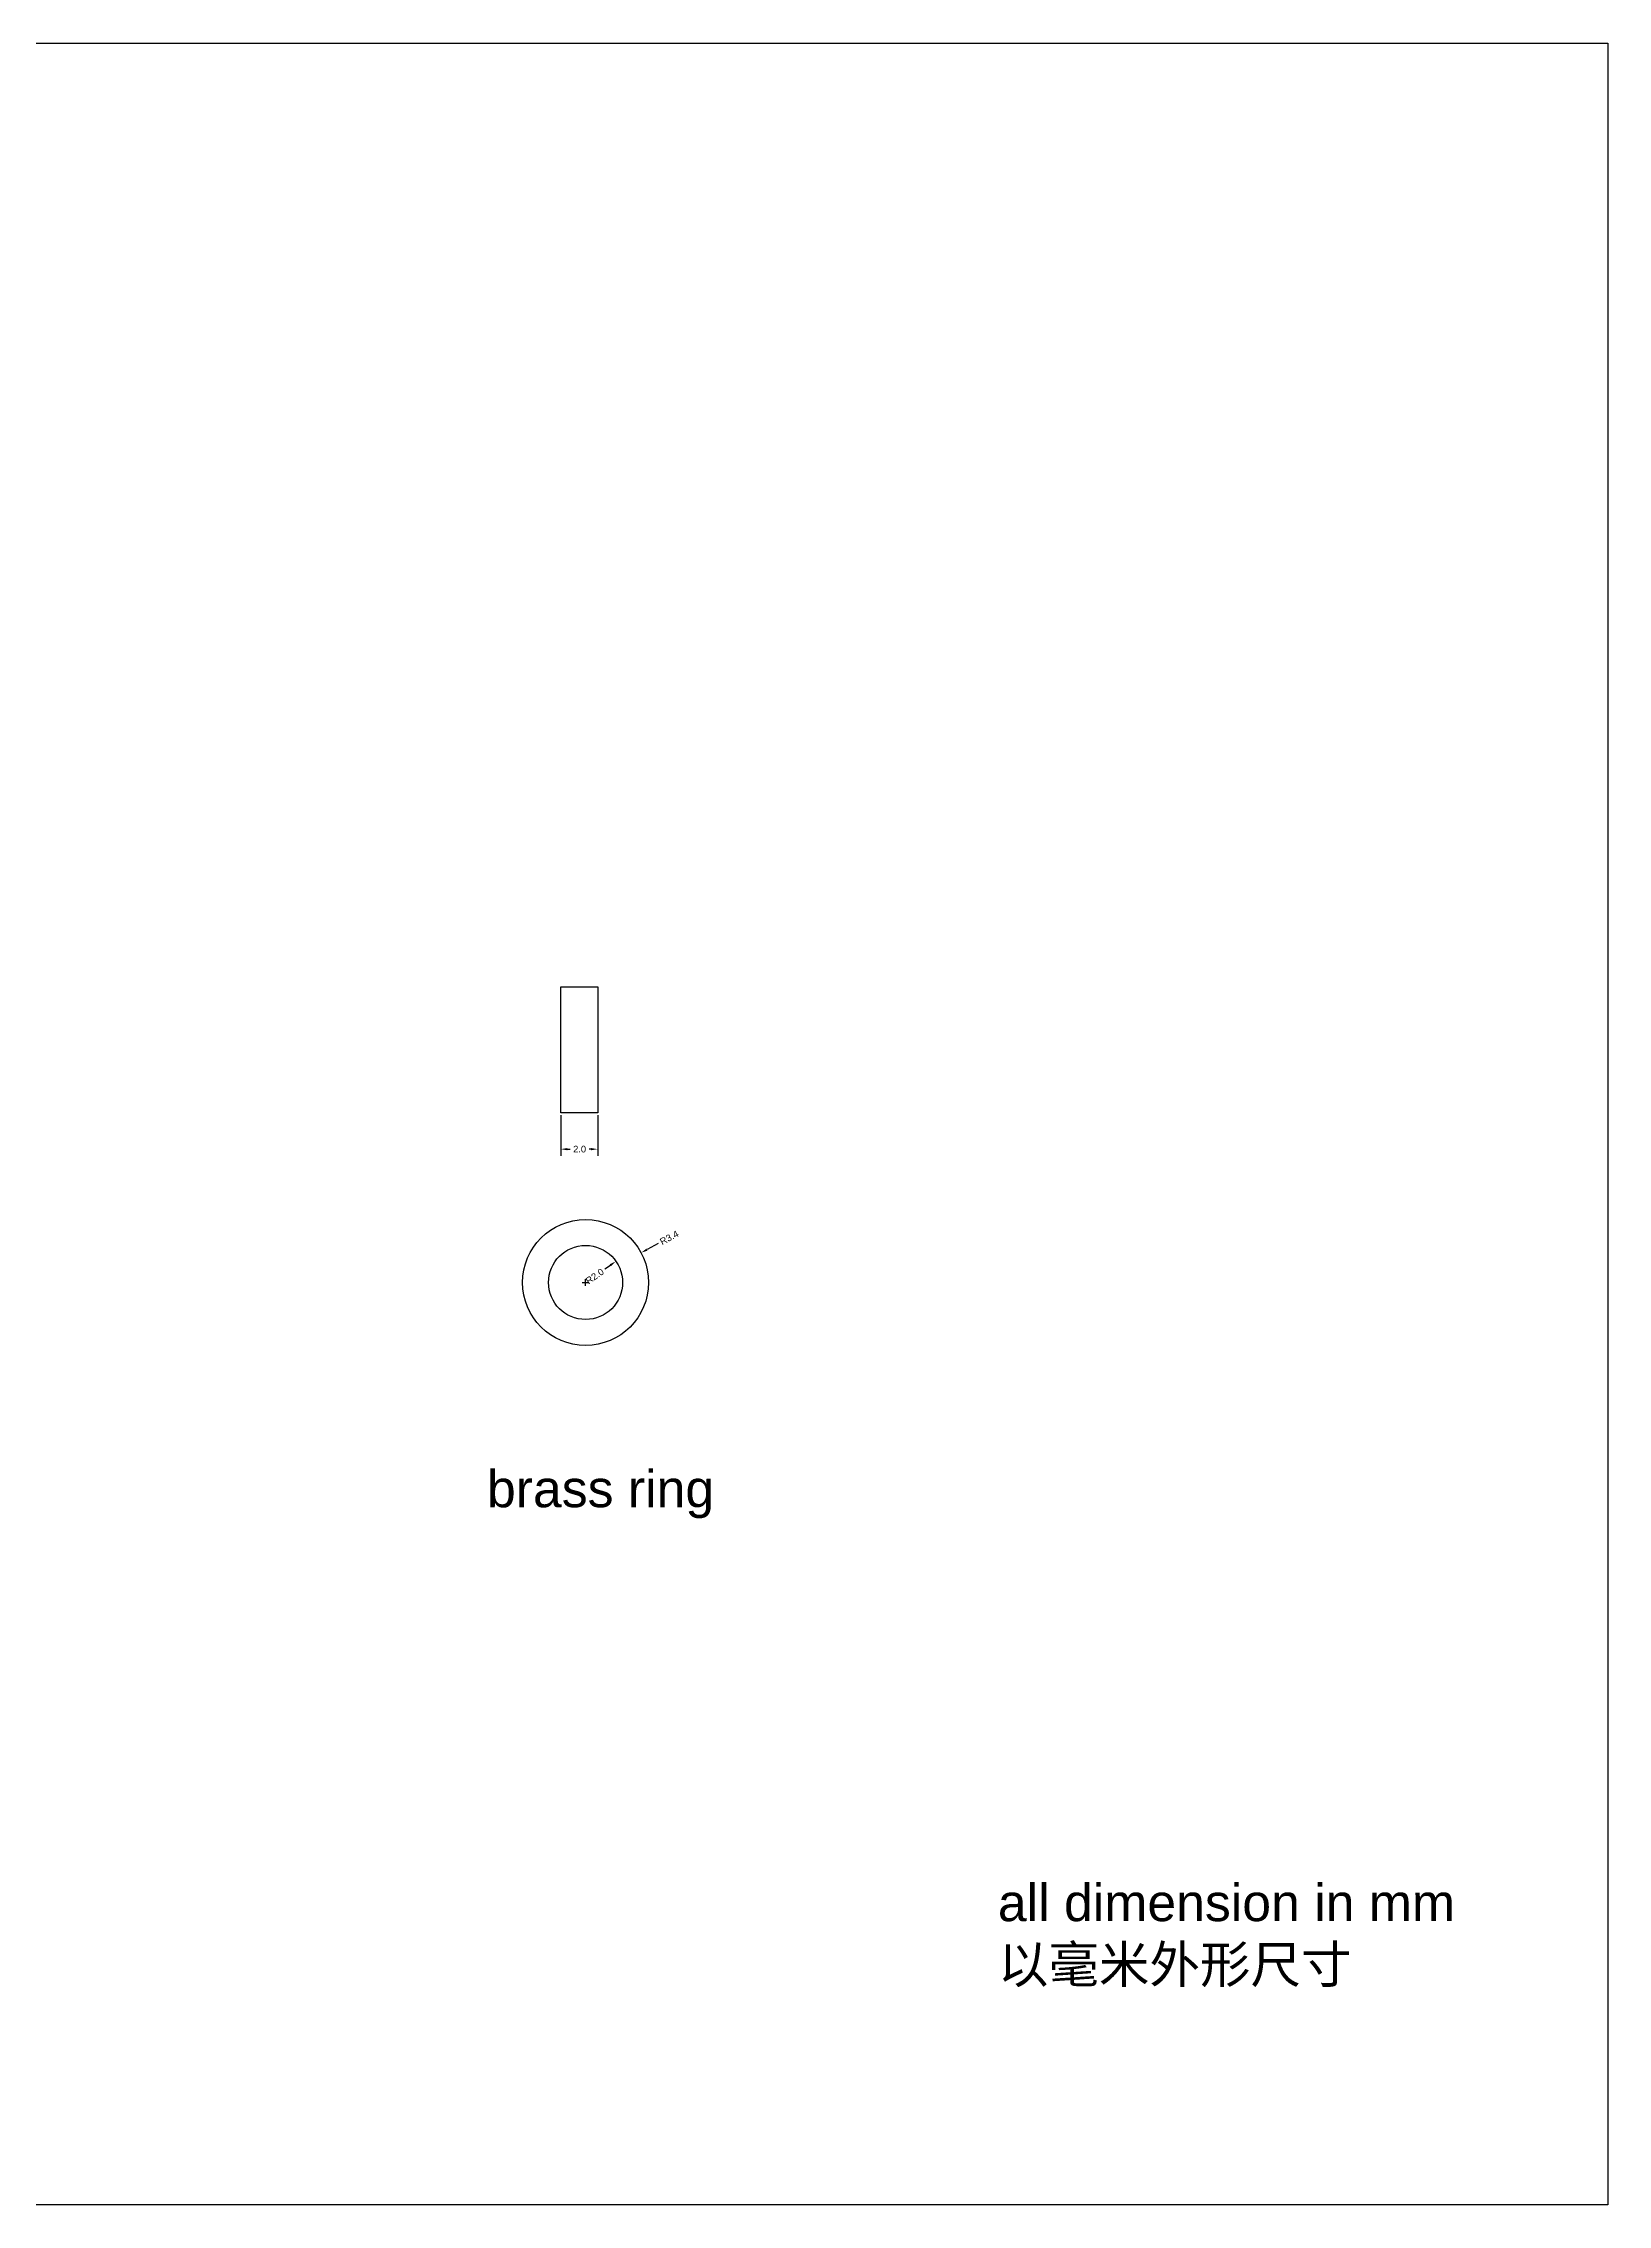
# Model space of a CAD drawing. Header units: inches. Extents: x -313 to 1965, y -639 to 520.
# Drawn here: x 1880.6 to 1965, y -63.6 to 53.1 of the extents above; entities that cross this region are included whole.
import ezdxf

# ---------------------------------------------------------------- set-up
doc = ezdxf.new("R2010")
doc.units = ezdxf.units.IN
doc.header["$MEASUREMENT"] = 0
doc.layers.add('_dim', color=1, linetype='Continuous')
doc.layers.add('PV-9E7', color=254, linetype='Continuous')
doc.styles.get("Standard").update_dxf_attribs({"font": 'arial.ttf'})
doc.dimstyles.new('Copy(2) of Standard', dxfattribs={"dimscale": 2, "dimtxt": 0.18, "dimasz": 0.18, "dimexe": 0.18, "dimexo": 0.0625, "dimgap": 0.09, "dimtad": 0, "dimdec": 1, "dimzin": 0, "dimdsep": 46, "dimtxsty": 'Standard', "dimcen": 0.09, "dimadec": 0, "dimazin": 0, "dimtfac": 1, "dimtdec": 1, "dimtofl": 0, "dimtmove": 0, "dimatfit": 3, "dimfxl": 1, "dimtolj": 1, "dimtzin": 0, "dimarcsym": 0})

# ---------------------------------------------------------------- blocks, each defined once
blk = doc.blocks.new('*D91')
at = {"layer": '_dim', "color": 0, "lineweight": -2, "transparency": 16777216}
blk.add_line((1910.89, -13.12), (1911.19, -12.91), dxfattribs=at)
at = {"layer": '_dim', "color": 0, "transparency": 16777216}
blk.add_solid([(1911.15, -12.86), (1911.22, -12.96), (1911.48, -12.71)], dxfattribs=at)
at = {"layer": 'Defpoints', "color": 0, "transparency": 16777216}
for p in [(1911.48, -12.71), (1909.84, -13.85)]:
    blk.add_point(p, dxfattribs=at)
at = {"layer": '_dim', "color": 0, "transparency": 16777216, "insert": (1910.34, -13.51), "char_height": 0.36, "attachment_point": 5, "rotation": 34.814}
blk.add_mtext('\\A1;R2.0', dxfattribs=at)
blk = doc.blocks.new('*D92')
at = {"layer": '_dim', "color": 0, "lineweight": -2, "transparency": 16777216}
for p, q in [((1913.76, -11.75), (1913.16, -12.07)), ((1909.66, -13.85), (1910.02, -13.85)), ((1909.84, -14.03), (1909.84, -13.67))]:
    blk.add_line(p, q, dxfattribs=at)
at = {"layer": '_dim', "color": 0, "transparency": 16777216}
blk.add_solid([(1913.13, -12.02), (1913.19, -12.13), (1912.84, -12.24)], dxfattribs=at)
at = {"layer": 'Defpoints', "color": 0, "transparency": 16777216}
for p in [(1912.84, -12.24), (1909.84, -13.85)]:
    blk.add_point(p, dxfattribs=at)
at = {"layer": '_dim', "color": 0, "transparency": 16777216, "insert": (1914.36, -11.43), "char_height": 0.36, "attachment_point": 5, "rotation": 28.1549}
blk.add_mtext('\\A1;R3.4', dxfattribs=at)
blk = doc.blocks.new('*D93')
at = {"layer": '_dim', "color": 0, "lineweight": -2, "transparency": 16777216}
for p, q in [((1908.5, -4.81), (1908.5, -7.01)), ((1910.5, -4.81), (1910.5, -7.01)), ((1908.86, -6.65), (1909.01, -6.65)), ((1910.14, -6.65), (1910.03, -6.65))]:
    blk.add_line(p, q, dxfattribs=at)
at = {"layer": '_dim', "color": 0, "transparency": 16777216}
for points in [[(1908.86, -6.59), (1908.86, -6.71), (1908.5, -6.65)], [(1910.14, -6.59), (1910.14, -6.71), (1910.5, -6.65)]]:
    blk.add_solid(points, dxfattribs=at)
at = {"layer": 'Defpoints', "color": 0, "transparency": 16777216}
for p in [(1908.5, -4.69), (1910.5, -4.69), (1910.5, -6.65)]:
    blk.add_point(p, dxfattribs=at)
at = {"layer": '_dim', "color": 0, "transparency": 16777216, "insert": (1909.52, -6.65), "char_height": 0.36, "attachment_point": 5}
blk.add_mtext('\\A1;2.0', dxfattribs=at)

msp = doc.modelspace()

# ---------------------------------------------------------------- linework, layer by layer
at = {"layer": '_dim'}
msp.add_lwpolyline([(1796.07482, 53.06303), (1965.03871, 53.06303), (1965.03871, -63.64668), (1796.07482, -63.64668)], close=True, dxfattribs=at)
at = {"layer": 'PV-9E7'}
msp.add_lwpolyline([(1908.50383, -4.68665), (1908.50383, 2.11335), (1910.50383, 2.11335), (1910.50383, -4.68665)], close=True, dxfattribs=at)
for radius in [3.4, 2]:
    msp.add_circle((1909.84218, -13.84875), radius, dxfattribs=at)

# ---------------------------------------------------------------- texts
at = {"layer": '_dim', "char_height": 2, "attachment_point": 1}
for s, insert in [('brass ring', (1904.52009, -23.98351)), ('all dimension in mm\\P{\\fSimSun|b0|i0|c134|p2;以毫米外形尺寸}', (1932.10588, -46.33387))]:
    msp.add_mtext_dynamic_manual_height_columns(s, width=68.4613421, gutter_width=1, heights=[0], dxfattribs=dict(at, insert=insert))

# ---------------------------------------------------------------- dimensions: what is measured, and where the dimension line sits
at = {"layer": '_dim'}
dim = msp.add_linear_dim(base=(1910.50383, -6.64958), p1=(1908.50383, -4.68665), p2=(1910.50383, -4.68665), dimstyle='Copy(2) of Standard', dxfattribs=at)
dim.commit()
dim.dimension.update_dxf_attribs({"geometry": '*D93', "text_midpoint": (1909.52234, -6.64958), "dimtype": 160})
for mpoint, picture, middle in [((1912.83987, -12.24443), '*D92', (1914.35565, -11.43322)), ((1911.4842, -12.70692), '*D91', (1910.33531, -13.50583))]:
    dim = msp.add_radius_dim(center=(1909.84218, -13.84875), mpoint=mpoint, dimstyle='Copy(2) of Standard', dxfattribs=at)
    dim.commit()
    dim.dimension.update_dxf_attribs({"geometry": picture, "text_midpoint": middle, "dimtype": 164})

doc.saveas('drawing.dxf')
